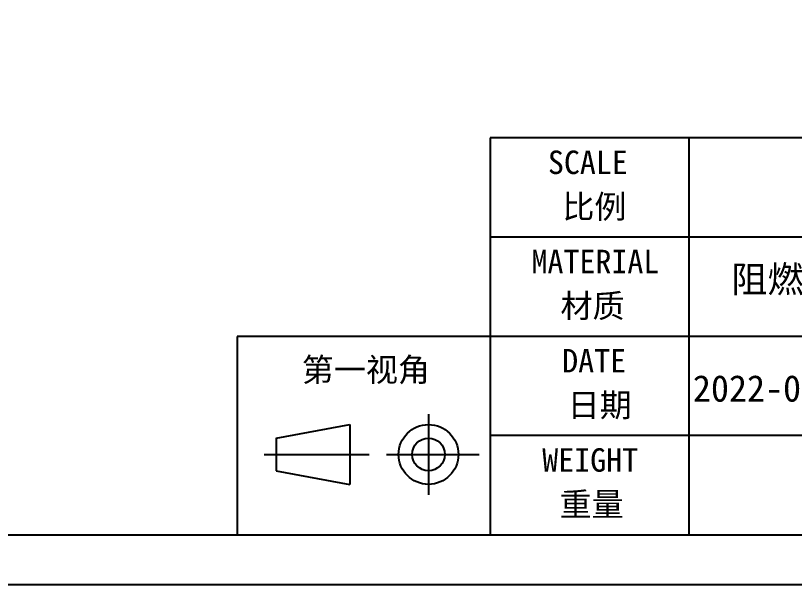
# Model space of a CAD drawing. Header units: millimetres. Extents: x -23 to 977, y -26 to 681.
# Drawn here: x 311.3 to 575.7, y -26.3 to 166.8 of the extents above; entities that cross this region are included whole.
import ezdxf

# ---------------------------------------------------------------- set-up
doc = ezdxf.new("R2010")
doc.units = ezdxf.units.MM
doc.styles.add('HZ', font='')
doc.styles.add('Xiaoyao', font='')
doc.styles.get('HZ').set_extended_font_data('SimSun')
doc.styles.get('Xiaoyao').set_extended_font_data('NSimSun')

# ---------------------------------------------------------------- blocks, each defined once
blk = doc.blocks.new('新块')
at = {"color": 4}
for p, q in [((206.24, -107.96), (-16.45, -107.96)), ((-16.45, -107.96), (-16.45, -169.39)), ((14.27, -107.96), (14.27, -169.39)), ((206.24, -123.32), (-16.45, -123.32)), ((-16.45, -138.68), (-55.65, -138.68)), ((-55.65, -138.68), (-55.65, -169.39)), ((206.24, -138.68), (-16.45, -138.68)), ((206.24, -154.04), (-16.45, -154.04))]:
    blk.add_line(p, q, dxfattribs=at)
for p, q in [((-26.02, -150.72), (-26.02, -163.19)), ((-49.62, -154.43), (-38.18, -152.32)), ((-38.18, -152.32), (-38.18, -161.59)), ((-49.62, -154.43), (-49.62, -159.48)), ((-51.44, -156.95), (-35.22, -156.95)), ((-32.51, -156.95), (-18.18, -156.95)), ((-49.62, -159.48), (-38.18, -161.59))]:
    blk.add_line(p, q)
at = {"color": 5}
blk.add_lwpolyline([(-242.21, -177.07), (213.92, -177.07), (213.92, 145.45), (-242.21, 145.45)], close=True, dxfattribs=at)
at = {"color": 6}
blk.add_lwpolyline([(-203.82, -169.39), (206.24, -169.39), (206.24, 137.77), (-203.82, 137.77)], close=True, dxfattribs=at)
for radius in [4.63, 2.53]:
    blk.add_circle((-26.02, -156.95), radius)
at = {"color": 7, "char_height": 3.637, "attachment_point": 1, "style": 'HZ'}
for s, insert, width in [('SCALE', (-7.53, -109.91), 42.5242), ('比例', (-5.29, -116.77), 17.9947), ('MATERIAL', (-10.07, -125.27), 42.5242), ('材质', (-5.58, -132.13), 17.9947), ('DATE', (-5.32, -140.63), 34.0785), ('第一视角', (-45.64, -142.02), 28.5282), ('日期', (-4.47, -147.49), 17.9947), ('WEIGHT', (-8.41, -155.99), 34.0785), ('重量', (-5.73, -162.84), 17.9947)]:
    blk.add_mtext(s, dxfattribs=dict(at, insert=insert, width=width))

msp = doc.modelspace()

# ---------------------------------------------------------------- block references
at = {"color": 3, "xscale": 2.1923301712494, "yscale": 2.1923301712494, "zscale": 2.1923301712494}
msp.add_blockref('新块', (508.51, 361.95), dxfattribs=at)

# ---------------------------------------------------------------- texts
at = {"color": 7, "insert": (554.26, 81.82), "char_height": 9, "width": 117.8451, "attachment_point": 1, "style": 'Xiaoyao'}
msp.add_mtext('阻燃ABS', dxfattribs=at)
at = {"color": 7, "insert": (541.21, 44.78), "char_height": 9, "attachment_point": 1, "style": 'Xiaoyao'}
msp.add_mtext_dynamic_manual_height_columns('2022-02-23', width=16.4055, gutter_width=22.79, heights=[0], dxfattribs=at)

doc.saveas('drawing.dxf')
